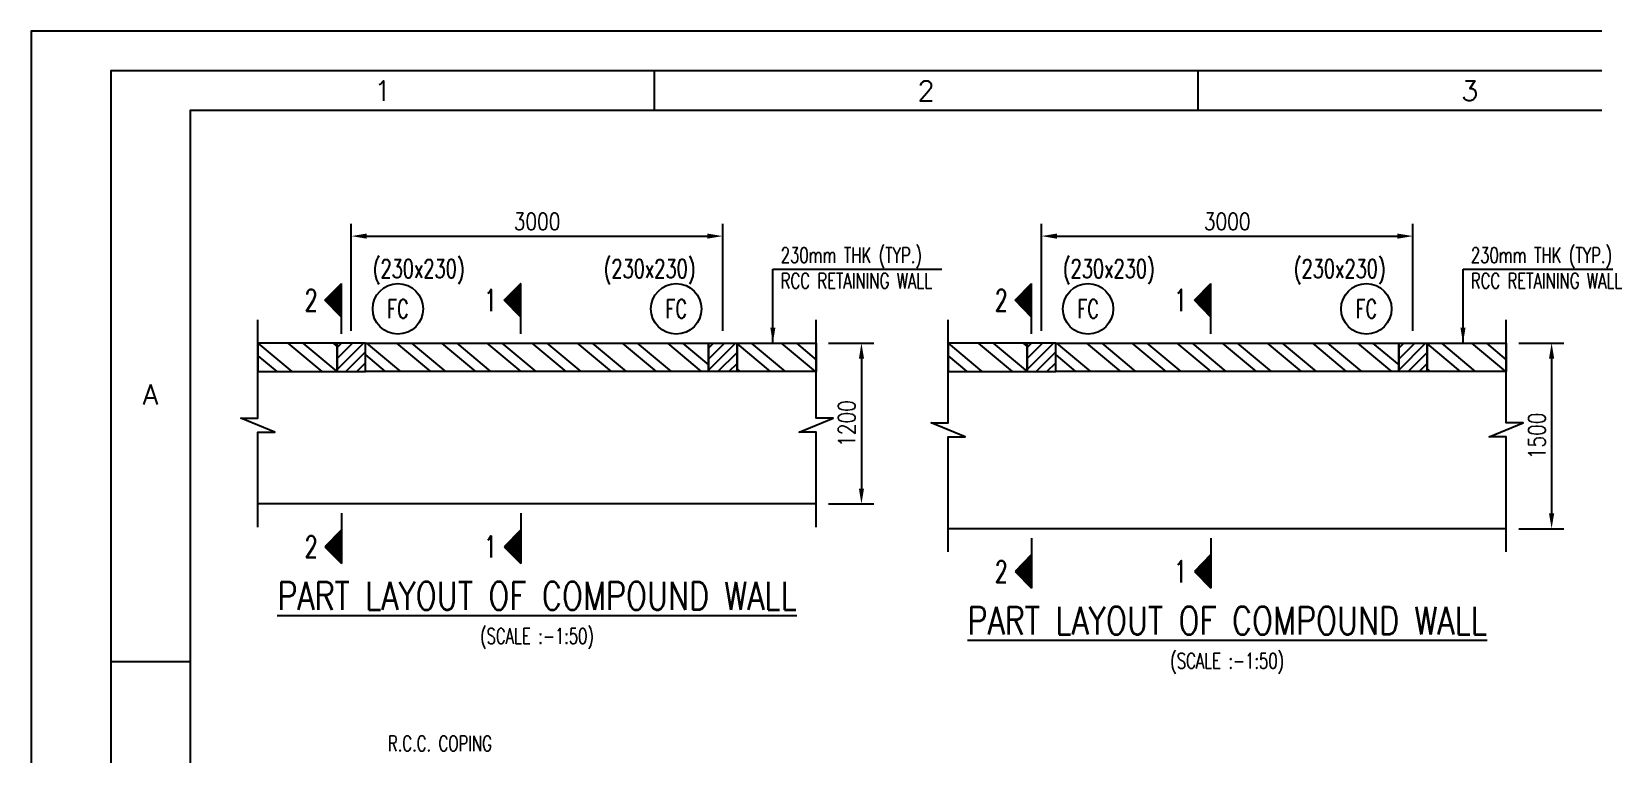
# Model space of a CAD drawing. Extents: x 455722 to 1142355, y -625363 to -272741.
# Drawn here: x 646689 to 671928, y -292064 to -280373 of the extents above; entities that cross this region are included whole.
import ezdxf
from ezdxf.enums import TextEntityAlignment as Align

# ---------------------------------------------------------------- set-up
doc = ezdxf.new("R2010")
doc.units = 0
doc.header["$LTSCALE"] = 500
doc.header["$MEASUREMENT"] = 0
doc.layers.get('DEFPOINTS').update_dxf_attribs({"color": 4})
for name, color, linetype in [('PNA', 10, 'Continuous'), ('S-BRECK LINE', 8, 'Continuous'), ('S-COLUMN', 1, 'Continuous'), ('S-COLUMN CIRCLE', 9, 'Continuous'), ('S-COLUMN HATCH', 8, 'Continuous'), ('S-COLUMN NO', 2, 'Continuous'), ('S-CONCRET LINE', 4, 'Continuous'), ('S-DIM-1', 5, 'Continuous'), ('S-HATCH', 253, 'Continuous'), ('S-SECTION MARK', 1, 'Continuous'), ('S-TEXT', 2, 'Continuous'), ('S-TEXT-1', 4, 'Continuous'), ('S-TITIL', 6, 'Continuous')]:
    doc.layers.add(name, color=color, linetype=linetype)
doc.styles.add('ROMANS', font='r.shx', dxfattribs={"width": 0.8, "height": 275, "bigfont": 'bigfont.shx'})
doc.dimstyles.new('dim100', dxfattribs={"dimtxt": 250, "dimasz": 250, "dimexe": 200, "dimexo": 200, "dimgap": 100, "dimtad": 1, "dimdec": 0, "dimzin": 0, "dimdsep": 46, "dimtxsty": 'ROMANS', "dimcen": 0, "dimclrd": 5, "dimclre": 5, "dimclrt": 4, "dimadec": 0, "dimazin": 0, "dimtfac": 1, "dimtdec": 0, "dimtix": 1, "dimtofl": 0, "dimtmove": 2, "dimatfit": 3, "dimfxl": 0, "dimtolj": 1, "dimtzin": 0, "dimlwd": -1, "dimlwe": -1, "dimarcsym": 0})
doc.dimstyles.new('dim50', dxfattribs={"dimtxt": 250, "dimasz": 250, "dimexe": 200, "dimexo": 200, "dimgap": 100, "dimtad": 1, "dimdec": 0, "dimlfac": 0.5, "dimzin": 0, "dimdsep": 46, "dimtxsty": 'ROMANS', "dimcen": 0, "dimclrd": 5, "dimclre": 5, "dimclrt": 4, "dimadec": 0, "dimazin": 0, "dimtfac": 1, "dimtdec": 0, "dimtix": 1, "dimtofl": 0, "dimtmove": 2, "dimatfit": 3, "dimfxl": 0, "dimtolj": 1, "dimtzin": 0, "dimlwd": -1, "dimlwe": -1, "dimarcsym": 0})
pattern_1 = [(45, (-17654007.97, 1117172.56), (-88.38834765, 88.38834765), [])]
pattern_2 = [(45, (-17665155.74, 1117172.56), (-88.38834765, 88.38834765), [])]

# ---------------------------------------------------------------- blocks, each defined once
blk = doc.blocks.new('SHEET')
at = {"elevation": -8, "flags": 128}
blk.add_lwpolyline([(674017, -125881), (763101, -125881), (763101, -63214), (674017, -63214)], close=True, dxfattribs=at)
at = {"layer": 'PNA'}
for p, q in [((682323, -63743, -8), (682323, -64273, -8)), ((689570, -63743, -8), (689570, -64273, -8)), ((675076, -71620, -8), (676135, -71620, -8))]:
    blk.add_line(p, q, dxfattribs=at)
at = {"layer": 'PNA', "color": 1, "elevation": -8}
for points in [[(675076, -125351), (762572, -125351), (762572, -63743), (675076, -63743)], [(676135, -124822), (762042, -124822), (762042, -64273), (676135, -64273)]]:
    blk.add_lwpolyline(points, close=True, dxfattribs=at)
at = {"layer": 'PNA', "style": 'ROMANS'}
for s, p in [('1', (678700, -64008, -8)), ('2', (685947, -64008, -8)), ('3', (693195, -64008, -8)), ('A', (675605, -68060, -8))]:
    blk.add_text(s, height=265, dxfattribs=at).set_placement(p, align=Align.MIDDLE)
blk = doc.blocks.new('*D330')
at = {"layer": 'DEFPOINTS', "color": 0, "transparency": 16777216}
for p in [(669007, -283683), (663007, -285412, -1), (669007, -285412, -1)]:
    blk.add_point(p, dxfattribs=at)
at = {"layer": 'S-TEXT-1', "color": 5, "transparency": 16777216}
for p, q in [((663007, -285212), (663007, -283483)), ((669007, -285212), (669007, -283483)), ((663257, -283683), (668757, -283683))]:
    blk.add_line(p, q, dxfattribs=at)
for points in [[(663257, -283642), (663257, -283725), (663007, -283683)], [(668757, -283642), (668757, -283725), (669007, -283683)]]:
    blk.add_solid(points, dxfattribs=at)
at = {"layer": 'S-TEXT-1', "color": 4, "transparency": 16777216, "insert": (666007, -283446), "char_height": 275, "attachment_point": 5, "style": 'ROMANS'}
blk.add_mtext('\\A1;3000', dxfattribs=at)
blk = doc.blocks.new('*D331')
at = {"layer": 'DEFPOINTS', "color": 0, "transparency": 16777216}
for p in [(670515, -285412, -1), (670515, -288412, -1), (671247, -288412)]:
    blk.add_point(p, dxfattribs=at)
at = {"layer": 'S-TEXT-1', "color": 5, "transparency": 16777216}
for p, q in [((670715, -285412), (671447, -285412)), ((671247, -285662), (671247, -288162)), ((670715, -288412), (671447, -288412))]:
    blk.add_line(p, q, dxfattribs=at)
for points in [[(671205, -285662), (671289, -285662), (671247, -285412)], [(671205, -288162), (671289, -288162), (671247, -288412)]]:
    blk.add_solid(points, dxfattribs=at)
at = {"layer": 'S-TEXT-1', "color": 4, "transparency": 16777216, "insert": (671010, -286912), "char_height": 275, "attachment_point": 5, "rotation": 90, "style": 'ROMANS'}
blk.add_mtext('\\A1;1500', dxfattribs=at)
blk = doc.blocks.new('*D366')
at = {"layer": 'DEFPOINTS', "color": 0, "transparency": 16777216}
for p in [(657859, -283683), (651859, -285412, -1), (657859, -285412, -1)]:
    blk.add_point(p, dxfattribs=at)
at = {"layer": 'S-TEXT-1', "color": 5, "transparency": 16777216}
for p, q in [((651859, -285212), (651859, -283483)), ((657859, -285212), (657859, -283483)), ((652109, -283683), (657609, -283683))]:
    blk.add_line(p, q, dxfattribs=at)
for points in [[(652109, -283642), (652109, -283725), (651859, -283683)], [(657609, -283642), (657609, -283725), (657859, -283683)]]:
    blk.add_solid(points, dxfattribs=at)
at = {"layer": 'S-TEXT-1', "color": 4, "transparency": 16777216, "insert": (654859, -283446), "char_height": 275, "attachment_point": 5, "style": 'ROMANS'}
blk.add_mtext('\\A1;3000', dxfattribs=at)
blk = doc.blocks.new('*D367')
at = {"layer": 'DEFPOINTS', "color": 0, "transparency": 16777216}
for p in [(659367, -285412, -1), (659367, -288012, -1), (660099, -288012)]:
    blk.add_point(p, dxfattribs=at)
at = {"layer": 'S-TEXT-1', "color": 5, "transparency": 16777216}
for p, q in [((659567, -285412), (660299, -285412)), ((660099, -285662), (660099, -287762)), ((659567, -288012), (660299, -288012))]:
    blk.add_line(p, q, dxfattribs=at)
for points in [[(660058, -285662), (660141, -285662), (660099, -285412)], [(660058, -287762), (660141, -287762), (660099, -288012)]]:
    blk.add_solid(points, dxfattribs=at)
at = {"layer": 'S-TEXT-1', "color": 4, "transparency": 16777216, "insert": (659862, -286712), "char_height": 275, "attachment_point": 5, "rotation": 90, "style": 'ROMANS'}
blk.add_mtext('\\A1;{1200}', dxfattribs=at)

msp = doc.modelspace()

# ---------------------------------------------------------------- hatches: boundary and pattern name
at = {"layer": 'S-COLUMN HATCH'}
h = msp.add_hatch(dxfattribs=at)
h.set_pattern_fill('ANSI31', color=256, scale=1000, angle=360, style=0)
h.set_pattern_definition(pattern_2)
h.paths.add_polyline_path([(651629.261, -285871.539), (652089.261, -285871.539), (652089.261, -285411.539), (651629.261, -285411.539)])
h = msp.add_hatch(dxfattribs=at)
h.set_pattern_fill('ANSI31', color=256, scale=1000, angle=360, style=0)
h.set_pattern_definition(pattern_2)
h.paths.add_polyline_path([(658089.261, -285871.539), (657629.261, -285871.539), (657629.261, -285411.539), (658089.261, -285411.539)])
h = msp.add_hatch(dxfattribs=at)
h.set_pattern_fill('ANSI31', color=256, scale=1000, angle=360, style=0)
h.set_pattern_definition(pattern_1)
h.paths.add_polyline_path([(662777.033, -285871.539), (663237.033, -285871.539), (663237.033, -285411.539), (662777.033, -285411.539)])
h = msp.add_hatch(dxfattribs=at)
h.set_pattern_fill('ANSI31', color=256, scale=1000, angle=360, style=0)
h.set_pattern_definition(pattern_1)
h.paths.add_polyline_path([(669237.033, -285871.539), (668777.033, -285871.539), (668777.033, -285411.539), (669237.033, -285411.539)])
at = {"layer": 'S-HATCH'}
h = msp.add_hatch(dxfattribs=at)
h.set_pattern_fill('ANSI32', color=256, scale=1250, angle=275, style=0)
h.set_pattern_definition([(320, (-15779628.8, 822819.76), (301.306692, 359.083333), []), (320, (-15779609.55, 822599.63), (301.306692, 359.083333), [])])
h.paths.add_polyline_path([(651629.261, -285871.539), (651629.261, -285411.539), (650351.267, -285411.539), (650351.267, -285871.539)])
h = msp.add_hatch(dxfattribs=at)
h.set_pattern_fill('ANSI32', color=256, scale=1250, angle=275, style=0)
h.set_pattern_definition([(320, (-15780791.8, 822819.76), (301.306692, 359.083333), []), (320, (-15780772.55, 822599.63), (301.306692, 359.083333), [])])
h.paths.add_polyline_path([(652089.261, -285871.539), (652089.261, -285411.539), (657629.261, -285411.539), (657629.261, -285871.539)])
h = msp.add_hatch(dxfattribs=at)
h.set_pattern_fill('ANSI32', color=256, scale=1250, angle=275, style=0)
h.set_pattern_definition([(320, (-15784785.76, 822819.76), (301.306692, 359.083333), []), (320, (-15784766.5, 822599.63), (301.306692, 359.083333), [])])
h.paths.add_polyline_path([(658089.261, -285871.539), (658089.261, -285411.539), (659367.255, -285411.539), (659367.255, -285871.539)])
h = msp.add_hatch(dxfattribs=at)
h.set_pattern_fill('ANSI32', color=256, scale=1250, angle=275, style=0)
h.set_pattern_definition([(320, (-15768481.04, 822819.76), (301.306692, 359.083333), []), (320, (-15768461.8, 822599.63), (301.306692, 359.083333), [])])
h.paths.add_polyline_path([(662777.033, -285871.539), (662777.033, -285411.539), (661499.04, -285411.539), (661499.04, -285871.539)])
h = msp.add_hatch(dxfattribs=at)
h.set_pattern_fill('ANSI32', color=256, scale=1250, angle=275, style=0)
h.set_pattern_definition([(320, (-15769644.03, 822819.76), (301.306692, 359.083333), []), (320, (-15769624.78, 822599.63), (301.306692, 359.083333), [])])
h.paths.add_polyline_path([(663237.033, -285871.539), (663237.033, -285411.539), (668777.033, -285411.539), (668777.033, -285871.539)])
h = msp.add_hatch(dxfattribs=at)
h.set_pattern_fill('ANSI32', color=256, scale=1250, angle=275, style=0)
h.set_pattern_definition([(320, (-15773638, 822819.76), (301.306692, 359.083333), []), (320, (-15773618.73, 822599.63), (301.306692, 359.083333), [])])
h.paths.add_polyline_path([(669237.033, -285871.539), (669237.033, -285411.539), (670515.027, -285411.539), (670515.027, -285871.539)])
at = {"layer": 'S-SECTION MARK'}
h = msp.add_hatch(dxfattribs=at)
h.set_pattern_fill('ANSI31', color=256, scale=172.406964, angle=270, style=0)
h.set_pattern_definition([(315, (649861.407, -209009.388), (15.2387667, 15.2387667), [])])
h.paths.add_polyline_path([(651433.256, -284720.546), (651700.386, -284448.681), (651700.386, -284992.412)])
h = msp.add_hatch(dxfattribs=at)
h.set_pattern_fill('ANSI31', color=256, scale=172.406964, angle=270, style=0)
h.set_pattern_definition([(315, (652756.715, -209009.388), (15.2387667, 15.2387667), [])])
h.paths.add_polyline_path([(654328.564, -284720.546), (654595.693, -284448.681), (654595.693, -284992.412)])
h = msp.add_hatch(dxfattribs=at)
h.set_pattern_fill('ANSI31', color=256, scale=172.406964, angle=270, style=0)
h.set_pattern_definition([(315, (661009.18, -209009.388), (15.2387667, 15.2387667), [])])
h.paths.add_polyline_path([(662581.029, -284720.546), (662848.158, -284448.681), (662848.158, -284992.412)])
h = msp.add_hatch(dxfattribs=at)
h.set_pattern_fill('ANSI31', color=256, scale=172.406964, angle=270, style=0)
h.set_pattern_definition([(315, (663904.487, -209009.388), (15.2387667, 15.2387667), [])])
h.paths.add_polyline_path([(665476.336, -284720.546), (665743.465, -284448.681), (665743.465, -284992.412)])
h = msp.add_hatch(dxfattribs=at)
h.set_pattern_fill('ANSI31', color=256, scale=172.406964, angle=270, style=0)
h.set_pattern_definition([(315, (649861.407, -210919.388), (15.2387667, 15.2387667), [])])
h.paths.add_polyline_path([(651433.256, -288702.532), (651700.386, -288974.397), (651700.386, -288430.666)])
h = msp.add_hatch(dxfattribs=at)
h.set_pattern_fill('ANSI31', color=256, scale=172.406964, angle=270, style=0)
h.set_pattern_definition([(315, (652756.715, -210919.388), (15.2387667, 15.2387667), [])])
h.paths.add_polyline_path([(654328.564, -288702.532), (654595.693, -288974.397), (654595.693, -288430.666)])
h = msp.add_hatch(dxfattribs=at)
h.set_pattern_fill('ANSI31', color=256, scale=172.406964, angle=270, style=0)
h.set_pattern_definition([(315, (661009.18, -211319.388), (15.2387667, 15.2387667), [])])
h.paths.add_polyline_path([(662581.029, -289102.532), (662848.158, -289374.397), (662848.158, -288830.666)])
h = msp.add_hatch(dxfattribs=at)
h.set_pattern_fill('ANSI31', color=256, scale=172.406964, angle=270, style=0)
h.set_pattern_definition([(315, (663904.487, -211319.388), (15.2387667, 15.2387667), [])])
h.paths.add_polyline_path([(665476.336, -289102.532), (665743.465, -289374.397), (665743.465, -288830.666)])

# ---------------------------------------------------------------- linework, layer by layer
at = {"layer": 'S-BRECK LINE', "elevation": -1.253}
for points in [[(650351.267, -288386.539), (650351.267, -286852.038), (650626.015, -286852.038), (650076.519, -286626.407), (650351.267, -286626.407), (650351.267, -285036.539)], [(659367.255, -288386.539), (659367.255, -286852.038), (659092.507, -286852.038), (659642.003, -286626.407), (659367.255, -286626.407), (659367.255, -285036.539)]]:
    msp.add_lwpolyline(points, dxfattribs=at)
at = {"layer": 'S-BRECK LINE'}
for points in [[(661499.04, -288786.539), (661499.04, -286924.355), (661773.787, -286924.355), (661224.292, -286698.723), (661499.04, -286698.723), (661499.04, -285036.539)], [(670515.027, -288786.539), (670515.027, -286924.355), (670240.28, -286924.355), (670789.775, -286698.723), (670515.027, -286698.723), (670515.027, -285036.539)]]:
    msp.add_lwpolyline(points, dxfattribs=at)
at = {"layer": 'S-COLUMN', "elevation": -1.253}
for points in [[(651629.261, -285871.539), (652089.261, -285871.539), (652089.261, -285411.539), (651629.261, -285411.539)], [(658089.261, -285871.539), (657629.261, -285871.539), (657629.261, -285411.539), (658089.261, -285411.539)]]:
    msp.add_lwpolyline(points, close=True, dxfattribs=at)
at = {"layer": 'S-COLUMN'}
for points in [[(662777.033, -285871.539), (663237.033, -285871.539), (663237.033, -285411.539), (662777.033, -285411.539)], [(669237.033, -285871.539), (668777.033, -285871.539), (668777.033, -285411.539), (669237.033, -285411.539)]]:
    msp.add_lwpolyline(points, close=True, dxfattribs=at)
at = {"layer": 'S-COLUMN CIRCLE'}
for centre in [(652611.786, -284859.064, -1.253), (657106.736, -284859.064, -1.253), (663759.559, -284859.064), (668254.508, -284859.064)]:
    msp.add_circle(centre, 407.525, dxfattribs=at)
at = {"layer": 'S-CONCRET LINE'}
for p, q in [((659367.255, -288011.539, -1.253), (650351.267, -288011.539, -1.253)), ((670515.027, -288411.539), (661499.04, -288411.539))]:
    msp.add_line(p, q, dxfattribs=at)
at = {"layer": 'S-CONCRET LINE', "elevation": -1.253}
for points in [[(651629.261, -285871.539), (651629.261, -285411.539), (650351.267, -285411.539), (650351.267, -285871.539)], [(652089.261, -285871.539), (652089.261, -285411.539), (657629.261, -285411.539), (657629.261, -285871.539)], [(658089.261, -285871.539), (658089.261, -285411.539), (659367.255, -285411.539), (659367.255, -285871.539)]]:
    msp.add_lwpolyline(points, close=True, dxfattribs=at)
at = {"layer": 'S-CONCRET LINE'}
for points in [[(662777.033, -285871.539), (662777.033, -285411.539), (661499.04, -285411.539), (661499.04, -285871.539)], [(663237.033, -285871.539), (663237.033, -285411.539), (668777.033, -285411.539), (668777.033, -285871.539)], [(669237.033, -285871.539), (669237.033, -285411.539), (670515.027, -285411.539), (670515.027, -285871.539)]]:
    msp.add_lwpolyline(points, close=True, dxfattribs=at)
at = {"layer": 'S-SECTION MARK'}
for p, q in [((651433.256, -284720.546, -1.253), (651700.386, -284448.681, -1.253)), ((651700.386, -285261.539, -1.253), (651700.386, -284448.681, -1.253)), ((654328.564, -284720.546, -1.253), (654595.693, -284448.681, -1.253)), ((654595.693, -285261.539, -1.253), (654595.693, -284448.681, -1.253)), ((662581.029, -284720.546), (662848.158, -284448.681)), ((662848.158, -285261.539), (662848.158, -284448.681)), ((665476.336, -284720.546), (665743.465, -284448.681)), ((665743.465, -285261.539), (665743.465, -284448.681)), ((651700.386, -284992.412, -1.253), (651433.256, -284720.546, -1.253)), ((654595.693, -284992.412, -1.253), (654328.564, -284720.546, -1.253)), ((662848.158, -284992.412), (662581.029, -284720.546)), ((665743.465, -284992.412), (665476.336, -284720.546)), ((651700.386, -288161.539, -1.253), (651700.386, -288974.397, -1.253)), ((654595.693, -288161.539, -1.253), (654595.693, -288974.397, -1.253)), ((651700.386, -288430.666, -1.253), (651433.256, -288702.532, -1.253)), ((654595.693, -288430.666, -1.253), (654328.564, -288702.532, -1.253)), ((651433.256, -288702.532, -1.253), (651700.386, -288974.397, -1.253)), ((654328.564, -288702.532, -1.253), (654595.693, -288974.397, -1.253)), ((662848.158, -288561.539), (662848.158, -289374.397)), ((665743.465, -288561.539), (665743.465, -289374.397)), ((662848.158, -288830.666), (662581.029, -289102.532)), ((665743.465, -288830.666), (665476.336, -289102.532)), ((662581.029, -289102.532), (662848.158, -289374.397)), ((665476.336, -289102.532), (665743.465, -289374.397))]:
    msp.add_line(p, q, dxfattribs=at)

# ---------------------------------------------------------------- block references
at = {"xscale": 1.211507295708977, "yscale": 1.211507295708977, "zscale": 1.211507295708977}
msp.add_blockref('SHEET', (-169886.657, -203788.822, 9.11), dxfattribs=at)

# ---------------------------------------------------------------- texts
at = {"layer": 'S-COLUMN NO', "style": 'ROMANS', "width": 0.7}
for p in [(652204.261, -284209.064, -1.253), (655934.261, -284209.064, -1.253), (663352.033, -284209.064), (667082.033, -284209.064)]:
    msp.add_text('(230x230)', height=300, dxfattribs=at).set_placement(p, align=Align.MIDDLE_LEFT)
for p in [(652611.786, -284859.064, -1.253), (657106.736, -284859.064, -1.253), (663759.559, -284859.064), (668254.508, -284859.064)]:
    msp.add_text('FC', height=300, dxfattribs=at).set_placement(p, align=Align.MIDDLE)
at = {"layer": 'S-SECTION MARK', "style": 'ROMANS', "width": 0.7}
for s, p in [('2', (651210.474, -284719.185, -1.253)), ('1', (654105.781, -284719.185, -1.253)), ('2', (662358.246, -284719.185)), ('1', (665253.554, -284719.185)), ('2', (651210.474, -288703.893, -1.253)), ('1', (654105.781, -288703.893, -1.253)), ('2', (662358.246, -289103.893)), ('1', (665253.554, -289103.893))]:
    msp.add_text(s, height=350, dxfattribs=at).set_placement(p, align=Align.MIDDLE)
at = {"layer": 'S-TEXT', "style": 'ROMANS', "width": 0.7}
for p in [(654859.261, -290146.157, -1.253), (666007.033, -290546.157)]:
    msp.add_text('(SCALE :-1:50)', height=250, dxfattribs=at).set_placement(p, align=Align.MIDDLE_CENTER)
at = {"layer": 'S-TEXT-1', "style": 'ROMANS', "width": 0.7}
for s, p in [('230mm THK (TYP.)', (658796.112, -283990.513, 9.84)), ('230mm THK (TYP.)', (669943.884, -283990.513, 11.093)), ('RCC RETAINING WALL', (658796.112, -284404.798, 9.84)), ('RCC RETAINING WALL', (669943.884, -284404.798, 11.093)), ('R.C.C. COPING', (652450.92, -291881.676, -9.578))]:
    msp.add_text(s, height=250, dxfattribs=at).set_placement(p, align=Align.MIDDLE_LEFT)
at = {"layer": 'S-TITIL', "style": 'ROMANS', "width": 0.8}
for p in [(654859.261, -289496.157, -1.253), (666007.033, -289896.157)]:
    msp.add_text('%%UPART LAYOUT OF COMPOUND WALL', height=450, dxfattribs=at).set_placement(p, align=Align.MIDDLE_CENTER)

# ---------------------------------------------------------------- dimensions: what is measured, and where the dimension line sits
at = {"layer": 'S-TEXT-1', "color": 5}
for base, p1, p2, picture, middle in [((657859.261, -283683.382), (651859.261, -285411.539, -1.253), (657859.261, -285411.539, -1.253), '*D366', (654859.261, -283445.882)), ((669007.033, -283683.382, 1.253), (663007.033, -285411.539), (669007.033, -285411.539), '*D330', (666007.033, -283445.882, 1.253))]:
    dim = msp.add_linear_dim(base=base, p1=p1, p2=p2, dimstyle='dim50', dxfattribs=at)
    dim.commit()
    dim.dimension.update_dxf_attribs({"geometry": picture, "text_midpoint": middle})
dim = msp.add_linear_dim(base=(660099.294, -288011.539), p1=(659367.255, -285411.539, -1.253), p2=(659367.255, -288011.539, -1.253), angle=270, text='{1200}', dimstyle='dim50', override={"dimtxsty": 'ROMANS'}, dxfattribs=at)
dim.commit()
dim.dimension.update_dxf_attribs({"geometry": '*D367', "text_midpoint": (659861.794, -286711.539)})
dim = msp.add_linear_dim(base=(671247.066, -288411.539, 1.253), p1=(670515.027, -285411.539), p2=(670515.027, -288411.539), angle=270, dimstyle='dim50', dxfattribs=at)
dim.commit()
dim.dimension.update_dxf_attribs({"geometry": '*D331', "text_midpoint": (671009.566, -286911.539, 1.253)})

# ---------------------------------------------------------------- leaders
at = {"layer": 'S-DIM-1'}
for points in [[(658668.076, -285411.539, 9.84), (658668.076, -284215.513, 9.84), (661398.974, -284215.513, 9.84)], [(669815.848, -285411.539, 11.093), (669815.848, -284215.513, 11.093), (672546.746, -284215.513, 11.093)]]:
    msp.add_leader(points, dimstyle='dim100', dxfattribs=at)

doc.saveas('drawing.dxf')
